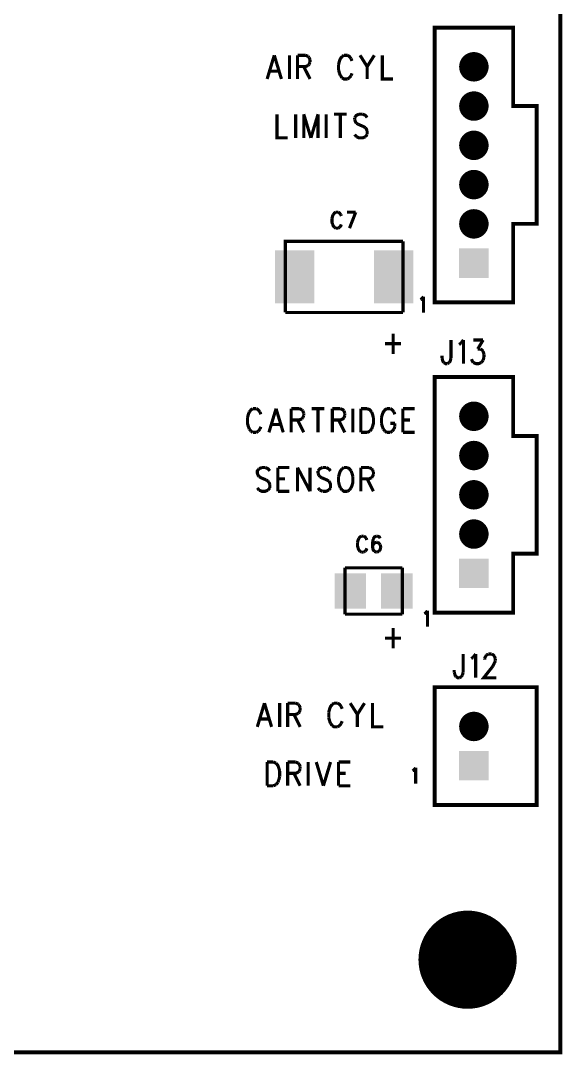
# Model space of a CAD drawing. Extents: x 7.77 to 13.51, y 7.55 to 13.01.
# Drawn here: x 12.127 to 13.505, y 7.995 to 10.628 of the extents above; entities that cross this region are included whole.
import ezdxf

# ---------------------------------------------------------------- set-up
doc = ezdxf.new("R2010")
doc.units = 0
doc.layers.get('0').update_dxf_attribs({"linetype": 'CONTINUOUS'})
doc.layers.add('ASSEMBLY_PHO', color=7, linetype='CONTINUOUS')

# ---------------------------------------------------------------- blocks, each defined once
blk = doc.blocks.new('SQUARE_3')
blk.add_solid([(-0.0375, -0.0375), (-0.0375, 0.0375), (0.0375, -0.0375), (0.0375, 0.0375)])
blk = doc.blocks.new('ROUND_4')
at = {"const_width": 0.0375}
blk.add_lwpolyline([(-0.01875, 0, 1), (0.01875, 0, 1)], format="xyb", close=True, dxfattribs=at)
blk = doc.blocks.new('RECTANGLE_164')
blk.add_solid([(-0.04, -0.045), (-0.04, 0.045), (0.04, -0.045), (0.04, 0.045)])
blk = doc.blocks.new('ROUND_184')
at = {"const_width": 0.125}
blk.add_lwpolyline([(-0.0625, 0, 1), (0.0625, 0, 1)], format="xyb", close=True, dxfattribs=at)
blk = doc.blocks.new('RECTANGLE_188')
blk.add_solid([(-0.05, -0.0675), (-0.05, 0.0675), (0.05, -0.0675), (0.05, 0.0675)])

msp = doc.modelspace()

# ---------------------------------------------------------------- linework, layer by layer
at = {"layer": 'ASSEMBLY_PHO'}
for points, const_width in [([(8, 8), (13.5, 8), (13.5, 13), (8, 13), (8, 8)], 0.01), ([(13.38, 10.61), (13.18, 10.61), (13.18, 9.91), (13.38, 9.91), (13.38, 10.11), (13.44, 10.11), (13.44, 10.41), (13.38, 10.41), (13.38, 10.61)], 0.01), ([(12.77218, 10.53937), (12.754, 10.479)], 0.008), ([(12.77218, 10.53937), (12.79036, 10.479)], 0.008), ([(12.81081, 10.53937), (12.81081, 10.479)], 0.008), ([(12.83127, 10.53937), (12.83127, 10.479)], 0.008), ([(12.83127, 10.53937), (12.85172, 10.53937)], 0.008), ([(12.85172, 10.53937), (12.85854, 10.5365)], 0.008), ([(12.85854, 10.5365), (12.86081, 10.53362)], 0.008), ([(12.86081, 10.53362), (12.86309, 10.52787)], 0.008), ([(12.86309, 10.52787), (12.86309, 10.52212)], 0.008), ([(12.9449, 10.5365), (12.94036, 10.53075), (12.93809, 10.525), (12.93581, 10.51637)], 0.008), ([(12.94945, 10.53937), (12.9449, 10.5365)], 0.008), ([(12.95854, 10.53937), (12.94945, 10.53937)], 0.008), ([(12.96763, 10.53075), (12.96309, 10.5365), (12.95854, 10.53937)], 0.008), ([(12.9699, 10.525), (12.96763, 10.53075)], 0.008), ([(12.99036, 10.53937), (13.00854, 10.51062)], 0.008), ([(13.02672, 10.53937), (13.00854, 10.51062)], 0.008), ([(13.04718, 10.53937), (13.04718, 10.479), (13.07445, 10.479)], 0.008), ([(12.85172, 10.51062), (12.83127, 10.51062)], 0.008), ([(12.84718, 10.51062), (12.86309, 10.479)], 0.008), ([(12.85854, 10.5135), (12.85172, 10.51062)], 0.008), ([(12.86081, 10.51637), (12.85854, 10.5135)], 0.008), ([(12.86309, 10.52212), (12.86081, 10.51637)], 0.008), ([(12.93581, 10.51637), (12.93581, 10.502)], 0.008), ([(12.93581, 10.502), (12.93809, 10.49337)], 0.008), ([(13.00854, 10.51062), (13.00854, 10.479)], 0.008), ([(12.76081, 10.49912), (12.78354, 10.49912)], 0.008), ([(12.93809, 10.49337), (12.94036, 10.48762)], 0.008), ([(12.94036, 10.48762), (12.9449, 10.48187)], 0.008), ([(12.9449, 10.48187), (12.94945, 10.479), (12.95854, 10.479)], 0.008), ([(12.95854, 10.479), (12.96309, 10.48187)], 0.008), ([(12.96309, 10.48187), (12.96763, 10.48762)], 0.008), ([(12.96763, 10.48762), (12.9699, 10.49337)], 0.008), ([(12.779, 10.38937), (12.779, 10.329), (12.80627, 10.329)], 0.008), ([(12.82672, 10.38937), (12.82672, 10.329)], 0.008), ([(12.84718, 10.38937), (12.84718, 10.329)], 0.008), ([(12.84718, 10.38937), (12.86536, 10.329)], 0.008), ([(12.88354, 10.38937), (12.86536, 10.329)], 0.008), ([(12.88354, 10.38937), (12.88354, 10.329)], 0.008), ([(12.904, 10.38937), (12.904, 10.329)], 0.008), ([(12.92445, 10.38937), (12.95627, 10.38937)], 0.008), ([(12.94036, 10.38937), (12.94036, 10.329)], 0.008), ([(12.98809, 10.38937), (12.98127, 10.3865), (12.97672, 10.38075)], 0.008), ([(12.97672, 10.38075), (12.97672, 10.375)], 0.008), ([(12.97672, 10.375), (12.979, 10.36925), (12.98127, 10.36637)], 0.008), ([(12.99718, 10.38937), (12.98809, 10.38937)], 0.008), ([(13.00854, 10.38075), (13.004, 10.3865), (12.99718, 10.38937)], 0.008), ([(12.98127, 10.36637), (12.98581, 10.3635)], 0.008), ([(12.98581, 10.3635), (12.99945, 10.35775), (13.004, 10.35487)], 0.008), ([(13.004, 10.35487), (13.00627, 10.352), (13.00854, 10.34625)], 0.008), ([(13.00854, 10.34625), (13.00854, 10.33762)], 0.008), ([(12.98127, 10.33187), (12.97672, 10.33762)], 0.008), ([(13.004, 10.33187), (12.99718, 10.329), (12.98809, 10.329), (12.98127, 10.33187)], 0.008), ([(13.00854, 10.33762), (13.004, 10.33187)], 0.008), ([(12.92218, 10.13387), (12.92059, 10.13), (12.919, 10.12418)], 0.008), ([(12.92854, 10.13968), (12.92536, 10.13775), (12.92218, 10.13387)], 0.008), ([(12.9349, 10.13968), (12.92854, 10.13968)], 0.008), ([(12.94127, 10.13387), (12.93809, 10.13775), (12.9349, 10.13968)], 0.008), ([(12.94286, 10.13), (12.94127, 10.13387)], 0.008), ([(12.95718, 10.13968), (12.97945, 10.13968)], 0.008), ([(12.97945, 10.13968), (12.96354, 10.099)], 0.008), ([(12.919, 10.12418), (12.919, 10.1145), (12.92059, 10.10868)], 0.008), ([(12.92059, 10.10868), (12.92218, 10.10481), (12.92536, 10.10093)], 0.008), ([(12.93809, 10.10093), (12.94127, 10.10481), (12.94286, 10.10868)], 0.008), ([(12.92536, 10.10093), (12.92854, 10.099)], 0.008), ([(12.92854, 10.099), (12.9349, 10.099)], 0.008), ([(12.9349, 10.099), (12.93809, 10.10093)], 0.008), ([(12.80039, 9.88444), (12.80039, 10.06555), (13.0996, 10.06555)], 0.008), ([(13.0996, 10.06555), (13.0996, 9.88444)], 0.008), ([(13.14718, 9.91887), (13.15195, 9.92468)], 0.008), ([(13.15195, 9.92468), (13.15195, 9.884)], 0.008), ([(13.144, 9.91693), (13.14718, 9.91887)], 0.008), ([(13.0996, 9.88444), (12.80039, 9.88444)], 0.008), ([(13.07445, 9.83075), (13.07445, 9.779)], 0.008), ([(13.054, 9.80487), (13.0949, 9.80487)], 0.008), ([(13.22172, 9.81437), (13.22172, 9.76837)], 0.008), ([(13.24218, 9.80287), (13.24672, 9.80575)], 0.008), ([(13.24672, 9.80575), (13.25354, 9.81437)], 0.008), ([(13.25354, 9.81437), (13.25354, 9.754)], 0.008), ([(13.27854, 9.81437), (13.30354, 9.81437)], 0.008), ([(13.30354, 9.81437), (13.2899, 9.79137)], 0.008), ([(13.2899, 9.79137), (13.29672, 9.79137)], 0.008), ([(13.29672, 9.79137), (13.30127, 9.7885), (13.30354, 9.78562)], 0.008), ([(13.199, 9.76837), (13.199, 9.77412)], 0.008), ([(13.20354, 9.75687), (13.20127, 9.75975), (13.199, 9.76837)], 0.008), ([(13.22172, 9.76837), (13.21945, 9.75975), (13.21718, 9.75687)], 0.008), ([(13.27854, 9.75687), (13.27627, 9.75975), (13.274, 9.7655)], 0.008), ([(13.30354, 9.76262), (13.299, 9.75687)], 0.008), ([(13.30354, 9.78562), (13.30581, 9.777)], 0.008), ([(13.30581, 9.77125), (13.30354, 9.76262)], 0.008), ([(13.30581, 9.777), (13.30581, 9.77125)], 0.008), ([(13.21263, 9.754), (13.20809, 9.754), (13.20354, 9.75687)], 0.008), ([(13.21718, 9.75687), (13.21263, 9.754)], 0.008), ([(13.299, 9.75687), (13.29218, 9.754), (13.28536, 9.754), (13.27854, 9.75687)], 0.008), ([(13.38, 9.72), (13.18, 9.72), (13.18, 9.12), (13.38, 9.12), (13.38, 9.27), (13.44, 9.27), (13.44, 9.57), (13.38, 9.57), (13.38, 9.72)], 0.01), ([(12.71763, 9.63937), (12.71309, 9.6365), (12.70854, 9.63075)], 0.008), ([(12.72672, 9.63937), (12.71763, 9.63937)], 0.008), ([(12.73581, 9.63075), (12.73127, 9.6365), (12.72672, 9.63937)], 0.008), ([(12.77672, 9.63937), (12.75854, 9.579)], 0.008), ([(12.77672, 9.63937), (12.7949, 9.579)], 0.008), ([(12.81536, 9.63937), (12.81536, 9.579)], 0.008), ([(12.81536, 9.63937), (12.83581, 9.63937)], 0.008), ([(12.83581, 9.63937), (12.84263, 9.6365)], 0.008), ([(12.84263, 9.6365), (12.8449, 9.63362)], 0.008), ([(12.8449, 9.63362), (12.84718, 9.62787)], 0.008), ([(12.86763, 9.63937), (12.89945, 9.63937)], 0.008), ([(12.88354, 9.63937), (12.88354, 9.579)], 0.008), ([(12.9199, 9.63937), (12.9199, 9.579)], 0.008), ([(12.9199, 9.63937), (12.94036, 9.63937)], 0.008), ([(12.94036, 9.63937), (12.94718, 9.6365), (12.94945, 9.63362)], 0.008), ([(12.94945, 9.63362), (12.95172, 9.62787)], 0.008), ([(12.97218, 9.63937), (12.97218, 9.579)], 0.008), ([(12.99263, 9.63937), (12.99263, 9.579)], 0.008), ([(12.99263, 9.63937), (13.00854, 9.63937)], 0.008), ([(13.00854, 9.63937), (13.01536, 9.6365), (13.0199, 9.63075)], 0.008), ([(13.05854, 9.63937), (13.054, 9.6365), (13.04945, 9.63075), (13.04718, 9.625), (13.0449, 9.61637)], 0.008), ([(13.06763, 9.63937), (13.05854, 9.63937)], 0.008), ([(13.07672, 9.63075), (13.07218, 9.6365), (13.06763, 9.63937)], 0.008), ([(13.09945, 9.63937), (13.09945, 9.579)], 0.008), ([(13.09945, 9.63937), (13.129, 9.63937)], 0.008), ([(12.70854, 9.63075), (12.70627, 9.625), (12.704, 9.61637)], 0.008), ([(12.704, 9.61637), (12.704, 9.602), (12.70627, 9.59337)], 0.008), ([(12.73809, 9.625), (12.73581, 9.63075)], 0.008), ([(12.83581, 9.61062), (12.81536, 9.61062)], 0.008), ([(12.83127, 9.61062), (12.84718, 9.579)], 0.008), ([(12.84263, 9.6135), (12.83581, 9.61062)], 0.008), ([(12.8449, 9.61637), (12.84263, 9.6135)], 0.008), ([(12.84718, 9.62212), (12.8449, 9.61637)], 0.008), ([(12.84718, 9.62787), (12.84718, 9.62212)], 0.008), ([(12.94036, 9.61062), (12.9199, 9.61062)], 0.008), ([(12.93581, 9.61062), (12.95172, 9.579)], 0.008), ([(12.94945, 9.61637), (12.94718, 9.6135), (12.94036, 9.61062)], 0.008), ([(12.95172, 9.62212), (12.94945, 9.61637)], 0.008), ([(12.95172, 9.62787), (12.95172, 9.62212)], 0.008), ([(13.0199, 9.63075), (13.02218, 9.625), (13.02445, 9.61637)], 0.008), ([(13.02445, 9.61637), (13.02445, 9.602), (13.02218, 9.59337)], 0.008), ([(13.0449, 9.61637), (13.0449, 9.602)], 0.008), ([(13.079, 9.625), (13.07672, 9.63075)], 0.008), ([(13.09945, 9.61062), (13.11763, 9.61062)], 0.008), ([(12.70627, 9.59337), (12.70854, 9.58762)], 0.008), ([(12.70854, 9.58762), (12.71309, 9.58187)], 0.008), ([(12.71309, 9.58187), (12.71763, 9.579)], 0.008), ([(12.71763, 9.579), (12.72672, 9.579)], 0.008), ([(12.72672, 9.579), (12.73127, 9.58187)], 0.008), ([(12.73127, 9.58187), (12.73581, 9.58762)], 0.008), ([(12.73581, 9.58762), (12.73809, 9.59337)], 0.008), ([(12.76536, 9.59912), (12.78809, 9.59912)], 0.008), ([(13.00854, 9.579), (12.99263, 9.579)], 0.008), ([(13.01536, 9.58187), (13.00854, 9.579)], 0.008), ([(13.0199, 9.58762), (13.01536, 9.58187)], 0.008), ([(13.02218, 9.59337), (13.0199, 9.58762)], 0.008), ([(13.0449, 9.602), (13.04718, 9.59337)], 0.008), ([(13.04718, 9.59337), (13.04945, 9.58762)], 0.008), ([(13.04945, 9.58762), (13.054, 9.58187)], 0.008), ([(13.054, 9.58187), (13.05854, 9.579)], 0.008), ([(13.05854, 9.579), (13.06763, 9.579)], 0.008), ([(13.06763, 9.602), (13.079, 9.602)], 0.008), ([(13.06763, 9.579), (13.07218, 9.58187)], 0.008), ([(13.07218, 9.58187), (13.07672, 9.58762)], 0.008), ([(13.07672, 9.58762), (13.079, 9.59337)], 0.008), ([(13.079, 9.59337), (13.079, 9.602)], 0.008), ([(13.09945, 9.579), (13.129, 9.579)], 0.008), ([(12.73354, 9.4865), (12.729, 9.48075), (12.729, 9.475), (12.73127, 9.46925), (12.73354, 9.46637)], 0.008), ([(12.74036, 9.48937), (12.73354, 9.4865)], 0.008), ([(12.74945, 9.48937), (12.74036, 9.48937)], 0.008), ([(12.76081, 9.48075), (12.75627, 9.4865), (12.74945, 9.48937)], 0.008), ([(12.78127, 9.48937), (12.78127, 9.429)], 0.008), ([(12.78127, 9.48937), (12.81081, 9.48937)], 0.008), ([(12.83127, 9.48937), (12.83127, 9.429)], 0.008), ([(12.83127, 9.48937), (12.86309, 9.429)], 0.008), ([(12.86309, 9.48937), (12.86309, 9.429)], 0.008), ([(12.8949, 9.48937), (12.88809, 9.4865), (12.88354, 9.48075)], 0.008), ([(12.88354, 9.48075), (12.88354, 9.475)], 0.008), ([(12.88354, 9.475), (12.88581, 9.46925)], 0.008), ([(12.904, 9.48937), (12.8949, 9.48937)], 0.008), ([(12.91081, 9.4865), (12.904, 9.48937)], 0.008), ([(12.91536, 9.48075), (12.91081, 9.4865)], 0.008), ([(12.9449, 9.4865), (12.94036, 9.48075), (12.93809, 9.475), (12.93581, 9.46637)], 0.008), ([(12.94945, 9.48937), (12.9449, 9.4865)], 0.008), ([(12.95854, 9.48937), (12.94945, 9.48937)], 0.008), ([(12.96763, 9.48075), (12.96309, 9.4865), (12.95854, 9.48937)], 0.008), ([(12.9699, 9.475), (12.96763, 9.48075)], 0.008), ([(12.97218, 9.46637), (12.9699, 9.475)], 0.008), ([(12.99263, 9.48937), (12.99263, 9.429)], 0.008), ([(12.99263, 9.48937), (13.01309, 9.48937)], 0.008), ([(13.01309, 9.48937), (13.0199, 9.4865)], 0.008), ([(13.0199, 9.4865), (13.02218, 9.48362)], 0.008), ([(13.02218, 9.48362), (13.02445, 9.47787)], 0.008), ([(13.02445, 9.47787), (13.02445, 9.47212)], 0.008), ([(12.73354, 9.46637), (12.73809, 9.4635), (12.75172, 9.45775)], 0.008), ([(12.75172, 9.45775), (12.75627, 9.45487)], 0.008), ([(12.75627, 9.45487), (12.75854, 9.452)], 0.008), ([(12.75854, 9.452), (12.76081, 9.44625)], 0.008), ([(12.78127, 9.46062), (12.79945, 9.46062)], 0.008), ([(12.88581, 9.46925), (12.88809, 9.46637)], 0.008), ([(12.88809, 9.46637), (12.89263, 9.4635)], 0.008), ([(12.89263, 9.4635), (12.90627, 9.45775), (12.91081, 9.45487)], 0.008), ([(12.91081, 9.45487), (12.91309, 9.452), (12.91536, 9.44625), (12.91536, 9.43762)], 0.008), ([(12.93581, 9.46637), (12.93581, 9.452)], 0.008), ([(12.93581, 9.452), (12.93809, 9.44337)], 0.008), ([(12.9699, 9.44337), (12.97218, 9.452), (12.97218, 9.46637)], 0.008), ([(13.01309, 9.46062), (12.99263, 9.46062)], 0.008), ([(13.00854, 9.46062), (13.02445, 9.429)], 0.008), ([(13.0199, 9.4635), (13.01309, 9.46062)], 0.008), ([(13.02218, 9.46637), (13.0199, 9.4635)], 0.008), ([(13.02445, 9.47212), (13.02218, 9.46637)], 0.008), ([(12.73354, 9.43187), (12.729, 9.43762)], 0.008), ([(12.75627, 9.43187), (12.74945, 9.429), (12.74036, 9.429), (12.73354, 9.43187)], 0.008), ([(12.76081, 9.43762), (12.75627, 9.43187)], 0.008), ([(12.76081, 9.44625), (12.76081, 9.43762)], 0.008), ([(12.78127, 9.429), (12.81081, 9.429)], 0.008), ([(12.88809, 9.43187), (12.88354, 9.43762)], 0.008), ([(12.8949, 9.429), (12.88809, 9.43187)], 0.008), ([(12.91081, 9.43187), (12.904, 9.429), (12.8949, 9.429)], 0.008), ([(12.91536, 9.43762), (12.91081, 9.43187)], 0.008), ([(12.93809, 9.44337), (12.94036, 9.43762)], 0.008), ([(12.94036, 9.43762), (12.9449, 9.43187)], 0.008), ([(12.9449, 9.43187), (12.94945, 9.429), (12.95854, 9.429)], 0.008), ([(12.95854, 9.429), (12.96309, 9.43187)], 0.008), ([(12.96309, 9.43187), (12.96763, 9.43762)], 0.008), ([(12.96763, 9.43762), (12.9699, 9.44337)], 0.008), ([(12.98718, 9.30887), (12.98559, 9.305), (12.984, 9.29918)], 0.008), ([(12.984, 9.29918), (12.984, 9.2895), (12.98559, 9.28368)], 0.008), ([(12.99354, 9.31468), (12.99036, 9.31275), (12.98718, 9.30887)], 0.008), ([(12.9999, 9.31468), (12.99354, 9.31468)], 0.008), ([(13.00627, 9.30887), (13.00309, 9.31275), (12.9999, 9.31468)], 0.008), ([(13.00786, 9.305), (13.00627, 9.30887)], 0.008), ([(13.02377, 9.30693), (13.02218, 9.29725), (13.02218, 9.28756), (13.02377, 9.27981), (13.02695, 9.27593)], 0.008), ([(13.02377, 9.29337), (13.02218, 9.28756)], 0.008), ([(13.03172, 9.31468), (13.02695, 9.31275), (13.02377, 9.30693)], 0.008), ([(13.03172, 9.29918), (13.02695, 9.29725), (13.02377, 9.29337)], 0.008), ([(13.0349, 9.31468), (13.03172, 9.31468)], 0.008), ([(13.03331, 9.29918), (13.03172, 9.29918)], 0.008), ([(13.04127, 9.29337), (13.03809, 9.29725), (13.03331, 9.29918)], 0.008), ([(13.04127, 9.30887), (13.03968, 9.31275), (13.0349, 9.31468)], 0.008), ([(13.04286, 9.28562), (13.04286, 9.28756), (13.04127, 9.29337)], 0.008), ([(12.98559, 9.28368), (12.98718, 9.27981), (12.99036, 9.27593)], 0.008), ([(12.99036, 9.27593), (12.99354, 9.274)], 0.008), ([(12.99354, 9.274), (12.9999, 9.274)], 0.008), ([(12.9999, 9.274), (13.00309, 9.27593)], 0.008), ([(13.00309, 9.27593), (13.00627, 9.27981), (13.00786, 9.28368)], 0.008), ([(13.02695, 9.27593), (13.03172, 9.274)], 0.008), ([(13.03172, 9.274), (13.03331, 9.274)], 0.008), ([(13.03331, 9.274), (13.03809, 9.27593)], 0.008), ([(13.03809, 9.27593), (13.04127, 9.27981), (13.04286, 9.28562)], 0.008), ([(12.95216, 9.11594), (12.95216, 9.23405)], 0.008), ([(12.95216, 9.23405), (13.09783, 9.23405)], 0.008), ([(13.09783, 9.23405), (13.09783, 9.11594)], 0.008), ([(13.09783, 9.11594), (12.95216, 9.11594)], 0.008), ([(13.154, 9.11693), (13.15718, 9.11887)], 0.008), ([(13.15718, 9.11887), (13.16195, 9.12468)], 0.008), ([(13.16195, 9.12468), (13.16195, 9.084)], 0.008), ([(13.07445, 9.08075), (13.07445, 9.029)], 0.008), ([(13.054, 9.05487), (13.0949, 9.05487)], 0.008), ([(13.25281, 9.01443), (13.25281, 8.96843)], 0.008), ([(13.27327, 9.00293), (13.27781, 9.00581)], 0.008), ([(13.27781, 9.00581), (13.28463, 9.01443)], 0.008), ([(13.28463, 9.01443), (13.28463, 8.95406)], 0.008), ([(13.30736, 9.00293), (13.30963, 9.00868)], 0.008), ([(13.30736, 9.00006), (13.30736, 9.00293)], 0.008), ([(13.30963, 9.00868), (13.3119, 9.01156)], 0.008), ([(13.3119, 9.01156), (13.31645, 9.01443)], 0.008), ([(13.31645, 9.01443), (13.32554, 9.01443)], 0.008), ([(13.32554, 9.01443), (13.33009, 9.01156), (13.33236, 9.00868)], 0.008), ([(13.33236, 9.00868), (13.33463, 9.00293)], 0.008), ([(13.33463, 9.00293), (13.33463, 8.99718)], 0.008), ([(13.23009, 8.96843), (13.23009, 8.97418)], 0.008), ([(13.32781, 8.98281), (13.30509, 8.95406), (13.3369, 8.95406)], 0.008), ([(13.33236, 8.99143), (13.32781, 8.98281)], 0.008), ([(13.33463, 8.99718), (13.33236, 8.99143)], 0.008), ([(13.23463, 8.95693), (13.23236, 8.95981), (13.23009, 8.96843)], 0.008), ([(13.24372, 8.95406), (13.23918, 8.95406), (13.23463, 8.95693)], 0.008), ([(13.24827, 8.95693), (13.24372, 8.95406)], 0.008), ([(13.25054, 8.95981), (13.24827, 8.95693)], 0.008), ([(13.25281, 8.96843), (13.25054, 8.95981)], 0.008), ([(13.44, 8.93), (13.18, 8.93), (13.18, 8.63), (13.44, 8.63), (13.44, 8.93)], 0.01), ([(12.74718, 8.88937), (12.729, 8.829)], 0.008), ([(12.74718, 8.88937), (12.76536, 8.829)], 0.008), ([(12.78581, 8.88937), (12.78581, 8.829)], 0.008), ([(12.80627, 8.88937), (12.80627, 8.829)], 0.008), ([(12.80627, 8.88937), (12.82672, 8.88937)], 0.008), ([(12.82672, 8.88937), (12.83354, 8.8865)], 0.008), ([(12.83354, 8.8865), (12.83581, 8.88362)], 0.008), ([(12.83581, 8.88362), (12.83809, 8.87787)], 0.008), ([(12.83809, 8.87212), (12.83581, 8.86637)], 0.008), ([(12.83809, 8.87787), (12.83809, 8.87212)], 0.008), ([(12.9199, 8.8865), (12.91536, 8.88075), (12.91309, 8.875), (12.91081, 8.86637)], 0.008), ([(12.92445, 8.88937), (12.9199, 8.8865)], 0.008), ([(12.93354, 8.88937), (12.92445, 8.88937)], 0.008), ([(12.94263, 8.88075), (12.93809, 8.8865), (12.93354, 8.88937)], 0.008), ([(12.9449, 8.875), (12.94263, 8.88075)], 0.008), ([(12.96536, 8.88937), (12.98354, 8.86062)], 0.008), ([(13.00172, 8.88937), (12.98354, 8.86062)], 0.008), ([(13.02218, 8.88937), (13.02218, 8.829), (13.04945, 8.829)], 0.008), ([(12.73581, 8.84912), (12.75854, 8.84912)], 0.008), ([(12.82672, 8.86062), (12.80627, 8.86062)], 0.008), ([(12.82218, 8.86062), (12.83809, 8.829)], 0.008), ([(12.83354, 8.8635), (12.82672, 8.86062)], 0.008), ([(12.83581, 8.86637), (12.83354, 8.8635)], 0.008), ([(12.91081, 8.86637), (12.91081, 8.852)], 0.008), ([(12.91081, 8.852), (12.91309, 8.84337)], 0.008), ([(12.91309, 8.84337), (12.91536, 8.83762)], 0.008), ([(12.94263, 8.83762), (12.9449, 8.84337)], 0.008), ([(12.98354, 8.86062), (12.98354, 8.829)], 0.008), ([(12.91536, 8.83762), (12.9199, 8.83187)], 0.008), ([(12.9199, 8.83187), (12.92445, 8.829), (12.93354, 8.829)], 0.008), ([(12.93354, 8.829), (12.93809, 8.83187)], 0.008), ([(12.93809, 8.83187), (12.94263, 8.83762)], 0.008), ([(12.754, 8.73937), (12.754, 8.679)], 0.008), ([(12.754, 8.73937), (12.7699, 8.73937)], 0.008), ([(12.7699, 8.73937), (12.77672, 8.7365)], 0.008), ([(12.77672, 8.7365), (12.78127, 8.73075), (12.78354, 8.725)], 0.008), ([(12.80627, 8.73937), (12.80627, 8.679)], 0.008), ([(12.80627, 8.73937), (12.82672, 8.73937)], 0.008), ([(12.82672, 8.73937), (12.83354, 8.7365)], 0.008), ([(12.83354, 8.7365), (12.83581, 8.73362)], 0.008), ([(12.85854, 8.73937), (12.85854, 8.679)], 0.008), ([(12.879, 8.73937), (12.89718, 8.679)], 0.008), ([(12.91536, 8.73937), (12.89718, 8.679)], 0.008), ([(12.93581, 8.73937), (12.93581, 8.679)], 0.008), ([(12.93581, 8.73937), (12.96536, 8.73937)], 0.008), ([(12.78354, 8.725), (12.78581, 8.71637)], 0.008), ([(12.78581, 8.71637), (12.78581, 8.702)], 0.008), ([(12.82672, 8.71062), (12.80627, 8.71062)], 0.008), ([(12.82218, 8.71062), (12.83809, 8.679)], 0.008), ([(12.83354, 8.7135), (12.82672, 8.71062)], 0.008), ([(12.83581, 8.71637), (12.83354, 8.7135)], 0.008), ([(12.83581, 8.73362), (12.83809, 8.72787)], 0.008), ([(12.83809, 8.72212), (12.83581, 8.71637)], 0.008), ([(12.83809, 8.72787), (12.83809, 8.72212)], 0.008), ([(12.93581, 8.71062), (12.954, 8.71062)], 0.008), ([(13.124, 8.71693), (13.12718, 8.71887)], 0.008), ([(13.12718, 8.71887), (13.13195, 8.72468)], 0.008), ([(13.13195, 8.72468), (13.13195, 8.684)], 0.008), ([(12.78127, 8.68762), (12.77672, 8.68187)], 0.008), ([(12.78354, 8.69337), (12.78127, 8.68762)], 0.008), ([(12.78581, 8.702), (12.78354, 8.69337)], 0.008), ([(12.7699, 8.679), (12.754, 8.679)], 0.008), ([(12.77672, 8.68187), (12.7699, 8.679)], 0.008), ([(12.93581, 8.679), (12.96536, 8.679)], 0.008)]:
    msp.add_lwpolyline(points, dxfattribs=dict(at, const_width=const_width))

# ---------------------------------------------------------------- block references
for name, p in [('ROUND_4', (13.28, 10.51)), ('ROUND_4', (13.28, 10.41)), ('ROUND_4', (13.28, 10.31)), ('ROUND_4', (13.28, 10.21)), ('ROUND_4', (13.28, 10.11)), ('RECTANGLE_188', (12.82401, 9.975)), ('RECTANGLE_188', (13.07598, 9.975)), ('SQUARE_3', (13.28, 10.01)), ('ROUND_4', (13.28, 9.62)), ('ROUND_4', (13.28, 9.52)), ('ROUND_4', (13.28, 9.42)), ('ROUND_4', (13.28, 9.32)), ('SQUARE_3', (13.28, 9.22)), ('RECTANGLE_164', (12.96594, 9.175)), ('RECTANGLE_164', (13.08405, 9.175)), ('ROUND_4', (13.28, 8.83)), ('SQUARE_3', (13.28, 8.73)), ('ROUND_184', (13.264, 8.236))]:
    msp.add_blockref(name, p, dxfattribs=at)

doc.saveas('drawing.dxf')
